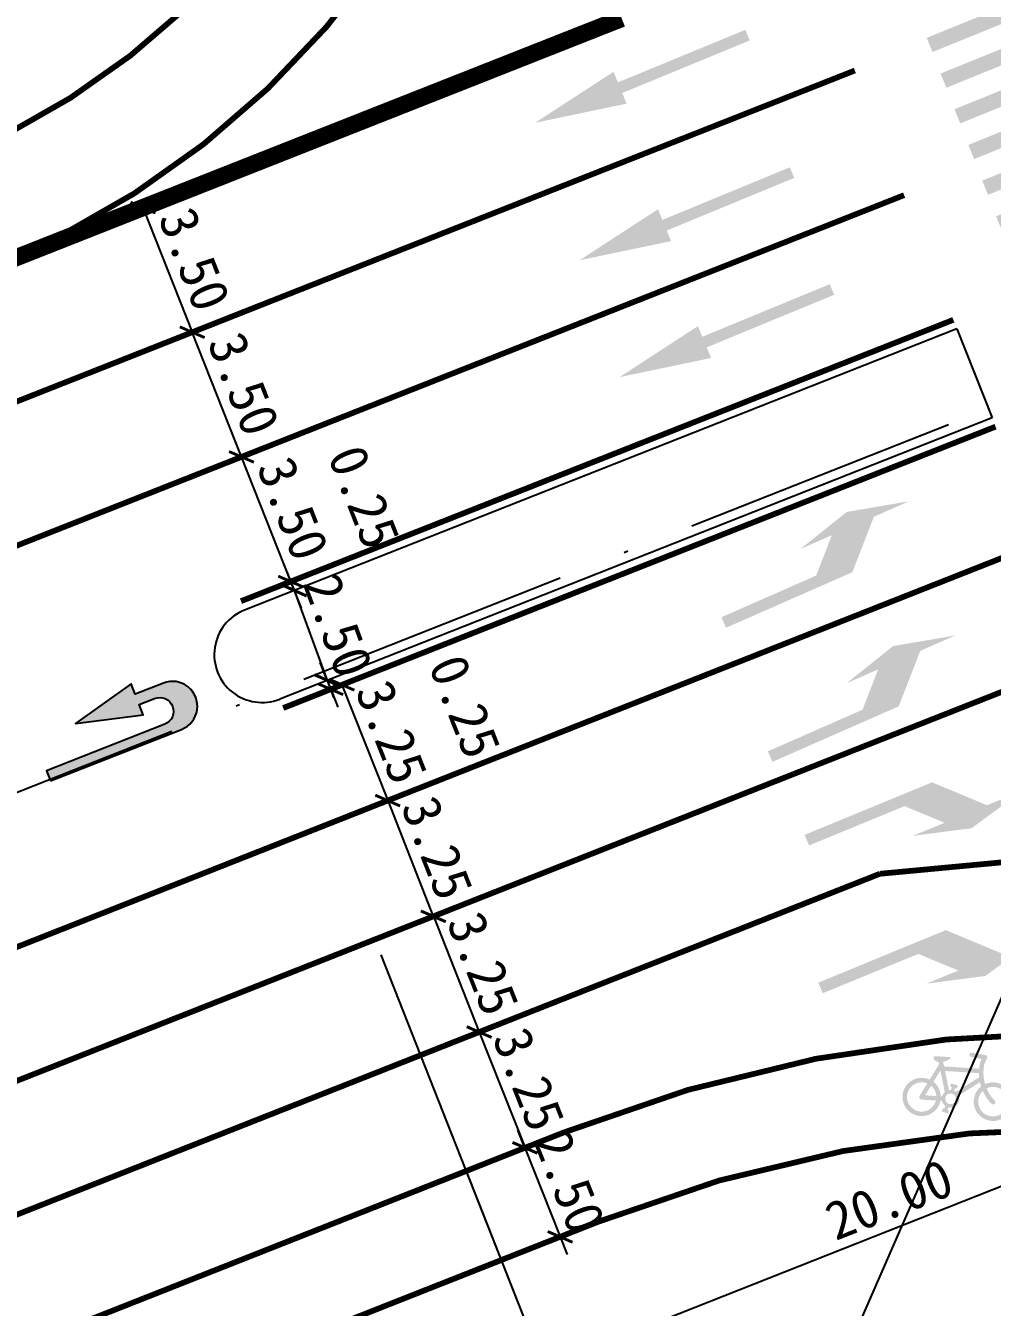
# Model space of a CAD drawing. Header units: millimetres. Extents: x 7233 to 195995, y 19522 to 226352.
# Drawn here: x 10217.65 to 10242.9, y 22383.55 to 22417.02 of the extents above; entities that cross this region are included whole.
import ezdxf

# ---------------------------------------------------------------- set-up
doc = ezdxf.new("R2010")
doc.units = ezdxf.units.MM
for name, pattern in [('ACAD_ISO10W100', [18, 12, -3, 0, -3]), ('DASHDOT', [25.399999999999995, 12.7, -6.349999999999998, 0, -6.349999999999998]), ('JTSS01', [6, 2, -4]), ('JTSS02', [2, 1, -1])]:
    doc.linetypes.add(name, pattern=pattern)
for name, color, linetype in [('@-交通信号', 7, 'Continuous'), ('@-地面图案', 7, 'Continuous'), ('@-设计标注', 7, 'Continuous'), ('@-道路边线', 7, 'Continuous'), ('@-隔离岛', 3, 'Continuous'), ('AXIS', 2, 'Continuous'), ('RD-中线', 1, 'DASHDOT')]:
    doc.layers.add(name, color=color, linetype=linetype)
doc.layers.add('@-道路标线', color=255, linetype='Continuous', lineweight=0)
doc.layers.get('0').off()
doc.styles.add('--黑体', font='simhei.ttf')
doc.dimstyles.new('标志标注', dxfattribs={"dimtxt": 1, "dimasz": 0.5, "dimexe": 0, "dimexo": 0, "dimgap": 0.25, "dimtad": 1, "dimzin": 0, "dimdsep": 46, "dimtxsty": '--黑体', "dimblk": 'ARCHTICK', "dimcen": 0.09, "dimadec": 0, "dimazin": 0, "dimtfac": 1, "dimtix": 1, "dimtmove": 2, "dimatfit": 0, "dimfxl": 1, "dimtolj": 1, "dimtzin": 0, "dimarcsym": 0})

# ---------------------------------------------------------------- blocks, each defined once
blk = doc.blocks.new('*U1')
at = {"layer": '@-道路边线'}
h = blk.add_hatch(color=256, dxfattribs=at)
h.dxf.hatch_style = 1
h.paths.add_polyline_path([(0.2568675211793481, 4.02241179425151), (0.3165121215944333, 0.02285650377536733), (0.7164676506428495, 0.02882096381890603), (0.6568230502277643, 4.028376254295049)])
blk = doc.blocks.new('*U2')
at = {"layer": '@-道路标线', "color": 0, "linetype": 'ByBlock', "lineweight": -2, "transparency": 16777216, "rotation": 291.2473317371071}
for p in [(10239.96143875124, 22419.78153441119, 3.54891667e-08), (10240.32383338555, 22418.84950966419, 3.54891667e-08), (10240.68622801986, 22417.91748491719, 3.54891667e-08), (10241.04862265417, 22416.98546017018, 3.54891667e-08), (10241.41101728848, 22416.05343542319, 3.54891667e-08), (10241.77341192279, 22415.12141067618, 3.54891667e-08), (10242.1358065571, 22414.18938592918, 3.54891667e-08), (10242.49820119141, 22413.25736118218, 3.54891667e-08), (10242.86059582572, 22412.32533643518, 3.54891667e-08), (10243.22299046003, 22411.39331168817, 3.54891667e-08)]:
    blk.add_blockref('*U1', p, dxfattribs=at)
blk = doc.blocks.new('_ArchTick')
at = {"color": 0, "linetype": 'ByBlock', "const_width": 0.15}
blk.add_lwpolyline([(-0.5, -0.5), (0.5, 0.5)], dxfattribs=at)
blk = doc.blocks.new('*D87')
at = {"layer": '@-设计标注', "color": 0, "lineweight": -2, "ltscale": 1.5, "transparency": 16777216}
for p, q in [((10227.10853599051, 22396.78107658057), (10227.10853602354, 22396.78107659356)), ((10227.10853602354, 22396.78107659356), (10228.29837074876, 22393.75670679656)), ((10228.29837071574, 22393.75670678356), (10228.29837074876, 22393.75670679656))]:
    blk.add_line(p, q, dxfattribs=at)
at = {"layer": 'Defpoints', "color": 0, "ltscale": 1.5, "transparency": 16777216}
for p in [(10227.10853599051, 22396.78107658057, 3.54891667e-08), (10228.29837071574, 22393.75670678356, 3.54891667e-08), (10228.29837074876, 22393.75670679656)]:
    blk.add_point(p, dxfattribs=at)
at = {"layer": '@-设计标注', "color": 0, "lineweight": -2, "ltscale": 1.5, "transparency": 16777216, "xscale": 0.5, "yscale": 0.5, "zscale": 0.5}
for p, rotation in [((10227.10853602354, 22396.78107659356), 111.4754578712092), ((10228.29837074876, 22393.75670679656), 291.4754578712092)]:
    blk.add_blockref('_ArchTick', p, dxfattribs=dict(at, rotation=rotation))
at = {"layer": '@-设计标注', "color": 0, "ltscale": 1.5, "transparency": 16777216, "insert": (10228.40138423873, 22395.54346868793), "char_height": 1, "attachment_point": 5, "rotation": 291.47545787120924, "style": '--黑体'}
blk.add_mtext('\\A1;3.25', dxfattribs=at)
blk = doc.blocks.new('*D88')
at = {"layer": '@-设计标注', "color": 0, "lineweight": -2, "ltscale": 1.5, "transparency": 16777216}
for p, q in [((10228.30246119632, 22393.75832243858), (10228.30246122932, 22393.75832245164)), ((10228.30246122932, 22393.75832245164), (10229.49889284524, 22390.73655828966)), ((10229.49889281224, 22390.7365582766), (10229.49889284524, 22390.73655828966))]:
    blk.add_line(p, q, dxfattribs=at)
at = {"layer": 'Defpoints', "color": 0, "ltscale": 1.5, "transparency": 16777216}
for p in [(10228.30246119632, 22393.75832243858, 3.54891667e-08), (10229.49889281224, 22390.7365582766, 3.54891667e-08), (10229.49889284524, 22390.73655828966)]:
    blk.add_point(p, dxfattribs=at)
at = {"layer": '@-设计标注', "color": 0, "lineweight": -2, "ltscale": 1.5, "transparency": 16777216, "xscale": 0.5, "yscale": 0.5, "zscale": 0.5}
for p, rotation in [((10228.30246122932, 22393.75832245164), 111.600500729878), ((10229.49889284524, 22390.73655828966), 291.600500729878)]:
    blk.add_blockref('_ArchTick', p, dxfattribs=dict(at, rotation=rotation))
at = {"layer": '@-设计标注', "color": 0, "ltscale": 1.5, "transparency": 16777216, "insert": (10229.59800698878, 22392.52353987941), "char_height": 1, "attachment_point": 5, "rotation": 291.600500729878, "style": '--黑体'}
blk.add_mtext('\\A1;3.25', dxfattribs=at)
blk = doc.blocks.new('*D89')
at = {"layer": '@-设计标注', "color": 0, "lineweight": -2, "ltscale": 1.5, "transparency": 16777216}
for p, q in [((10229.49638640213, 22390.73556829659), (10229.49638643512, 22390.73556830967)), ((10229.49638643512, 22390.73556830967), (10230.69433663, 22387.7144039549)), ((10230.69433659701, 22387.71440394182), (10230.69433663, 22387.7144039549))]:
    blk.add_line(p, q, dxfattribs=at)
at = {"layer": 'Defpoints', "color": 0, "ltscale": 1.5, "transparency": 16777216}
for p in [(10229.49638640213, 22390.73556829659, 3.54891667e-08), (10230.69433663, 22387.7144039549), (10230.69433659701, 22387.71440394182, 3.54891667e-08)]:
    blk.add_point(p, dxfattribs=at)
at = {"layer": '@-设计标注', "color": 0, "lineweight": -2, "ltscale": 1.5, "transparency": 16777216, "xscale": 0.5, "yscale": 0.5, "zscale": 0.5}
for p, rotation in [((10229.49638643512, 22390.73556830967), 111.6292850960454), ((10230.69433663, 22387.7144039549), 291.6292850960454)]:
    blk.add_blockref('_ArchTick', p, dxfattribs=dict(at, rotation=rotation))
at = {"layer": '@-设计标注', "color": 0, "ltscale": 1.5, "transparency": 16777216, "insert": (10230.79255268865, 22389.50143593217), "char_height": 1, "attachment_point": 5, "rotation": 291.62928509604546, "style": '--黑体'}
blk.add_mtext('\\A1;3.25', dxfattribs=at)
blk = doc.blocks.new('*D100')
at = {"layer": '@-设计标注', "color": 0, "lineweight": -2, "ltscale": 1.5, "transparency": 16777216}
for p, q in [((10221.40989737345, 22408.7763464613), (10222.00456512909, 22409.01122789366)), ((10223.29033073534, 22405.75595420228), (10222.00456512909, 22409.01122789366)), ((10222.6956629797, 22405.52107276992), (10223.29033073534, 22405.75595420228))]:
    blk.add_line(p, q, dxfattribs=at)
at = {"layer": 'Defpoints', "color": 0, "ltscale": 1.5, "transparency": 16777216}
for p in [(10221.40989737345, 22408.7763464613, 3.54891667e-08), (10222.00456512909, 22409.01122789366), (10222.6956629797, 22405.52107276992, 3.54891667e-08)]:
    blk.add_point(p, dxfattribs=at)
at = {"layer": '@-设计标注', "color": 0, "lineweight": -2, "ltscale": 1.5, "transparency": 16777216, "xscale": 0.5, "yscale": 0.5, "zscale": 0.5}
for p, rotation in [((10222.00456512909, 22409.01122789366), 111.5529921726166), ((10223.29033073534, 22405.75595420228), 291.5529921726165)]:
    blk.add_blockref('_ArchTick', p, dxfattribs=dict(at, rotation=rotation))
at = {"layer": '@-设计标注', "color": 0, "ltscale": 1.5, "transparency": 16777216, "insert": (10223.35023173878, 22407.66117607853), "char_height": 1, "attachment_point": 5, "rotation": 291.55299217261654, "style": '--黑体'}
blk.add_mtext('\\A1;3.50', dxfattribs=at)
blk = doc.blocks.new('*D105')
at = {"layer": '@-设计标注', "color": 0, "lineweight": -2, "ltscale": 1.5, "transparency": 16777216}
for p, q in [((10230.69031164095, 22387.71281416764), (10230.50647969335, 22388.1777935382)), ((10230.69031160794, 22387.7128141546), (10230.69031164095, 22387.71281416764)), ((10230.69031164095, 22387.71281416764), (10231.60947142748, 22385.38791719205)), ((10231.60947139448, 22385.387917179), (10231.60947142748, 22385.38791719205)), ((10231.60947142748, 22385.38791719205), (10231.79330337507, 22384.92293782149))]:
    blk.add_line(p, q, dxfattribs=at)
at = {"layer": 'Defpoints', "color": 0, "ltscale": 1.5, "transparency": 16777216}
for p in [(10230.69031160794, 22387.7128141546), (10231.60947139448, 22385.387917179, 3.54891667e-08), (10231.60947142748, 22385.38791719205)]:
    blk.add_point(p, dxfattribs=at)
at = {"layer": '@-设计标注', "color": 0, "lineweight": -2, "ltscale": 1.5, "transparency": 16777216, "xscale": 0.5, "yscale": 0.5, "zscale": 0.5}
for p, rotation in [((10230.69031164095, 22387.71281416764), 291.5716156048932), ((10231.60947142748, 22385.38791719205), 111.5716156048932)]:
    blk.add_blockref('_ArchTick', p, dxfattribs=dict(at, rotation=rotation))
at = {"layer": '@-设计标注', "color": 0, "ltscale": 1.5, "transparency": 16777216, "insert": (10231.85258507736, 22386.82817912874), "char_height": 1, "attachment_point": 5, "rotation": 291.57161560489317, "style": '--黑体'}
blk.add_mtext('\\A1;2.50', dxfattribs=at)
blk = doc.blocks.new('*D107')
at = {"layer": '@-设计标注', "color": 0, "lineweight": -2, "ltscale": 1.5, "transparency": 16777216}
for p, q in [((10245.52834452214, 22400.09839190261), (10249.78149682787, 22389.33035242567)), ((10226.92678057141, 22392.75115986688), (10231.17993287714, 22381.98312038993)), ((10249.78149682787, 22389.33035242567), (10231.17993287714, 22381.98312038993))]:
    blk.add_line(p, q, dxfattribs=at)
at = {"layer": 'Defpoints', "color": 0, "ltscale": 1.5, "transparency": 16777216}
for p in [(10245.52834452214, 22400.09839190261, 3.54891667e-08), (10226.92678057141, 22392.75115986688, 3.54891667e-08), (10231.17993287714, 22381.98312038993)]:
    blk.add_point(p, dxfattribs=at)
at = {"layer": '@-设计标注', "color": 0, "lineweight": -2, "ltscale": 1.5, "transparency": 16777216, "xscale": 0.5, "yscale": 0.5, "zscale": 0.5}
for p, rotation in [((10249.78149682787, 22389.33035242567), 21.55299217261249), ((10231.17993287714, 22381.98312038993), 201.5529921726125)]:
    blk.add_blockref('_ArchTick', p, dxfattribs=dict(at, rotation=rotation))
at = {"layer": '@-设计标注', "color": 0, "ltscale": 1.5, "transparency": 16777216, "insert": (10240.20312982194, 22386.35952021436), "char_height": 1, "attachment_point": 5, "rotation": 21.552992172612523, "style": '--黑体'}
blk.add_mtext('\\A1;20.00', dxfattribs=at)
blk = doc.blocks.new('*D108')
at = {"layer": '@-设计标注', "color": 0, "lineweight": -2, "ltscale": 1.5, "transparency": 16777216}
for p, q in [((10229.15616304961, 22387.10685728639), (10231.19045179044, 22381.95669944587)), ((10231.19045179044, 22381.95669944587), (10212.58899049985, 22374.60920749741)), ((10210.55470175901, 22379.75936533794), (10212.58899049985, 22374.60920749741))]:
    blk.add_line(p, q, dxfattribs=at)
at = {"layer": 'Defpoints', "color": 0, "ltscale": 1.5, "transparency": 16777216}
for p in [(10229.15616304961, 22387.10685728639), (10210.55470175901, 22379.75936533794, 3.54891667e-08), (10212.58899049985, 22374.60920749741)]:
    blk.add_point(p, dxfattribs=at)
at = {"layer": '@-设计标注', "color": 0, "lineweight": -2, "ltscale": 1.5, "transparency": 16777216, "xscale": 0.5, "yscale": 0.5, "zscale": 0.5}
for p, rotation in [((10231.19045179044, 22381.95669944587), 21.55379274517058), ((10212.58899049985, 22374.60920749741), 201.5537927451705)]:
    blk.add_blockref('_ArchTick', p, dxfattribs=dict(at, rotation=rotation))
at = {"layer": '@-设计标注', "color": 0, "ltscale": 1.5, "transparency": 16777216, "insert": (10221.61212629487, 22378.98573339954), "char_height": 1, "attachment_point": 5, "rotation": 21.553792745170544, "style": '--黑体'}
blk.add_mtext('\\A1;20.00', dxfattribs=at)
blk = doc.blocks.new('*D111')
at = {"layer": '@-设计标注', "color": 0, "lineweight": -2, "ltscale": 1.5, "transparency": 16777216}
for p, q in [((10219.42108060224, 22411.75392952111), (10220.71879952282, 22412.26650158504)), ((10220.71879952282, 22412.26650158504), (10222.00456512908, 22409.01122789365)), ((10220.7068462085, 22408.49865582972), (10222.00456512908, 22409.01122789365))]:
    blk.add_line(p, q, dxfattribs=at)
at = {"layer": 'Defpoints', "color": 0, "ltscale": 1.5, "transparency": 16777216}
for p in [(10219.42108060224, 22411.75392952111, 3.54891667e-08), (10222.00456512908, 22409.01122789365), (10220.7068462085, 22408.49865582972, 3.54891667e-08)]:
    blk.add_point(p, dxfattribs=at)
at = {"layer": '@-设计标注', "color": 0, "lineweight": -2, "ltscale": 1.5, "transparency": 16777216, "xscale": 0.5, "yscale": 0.5, "zscale": 0.5}
for p, rotation in [((10220.71879952282, 22412.26650158504), 111.5529921726063), ((10222.00456512908, 22409.01122789365), 291.5529921726063)]:
    blk.add_blockref('_ArchTick', p, dxfattribs=dict(at, rotation=rotation))
at = {"layer": '@-设计标注', "color": 0, "ltscale": 1.5, "transparency": 16777216, "insert": (10222.06446613252, 22410.91644976991), "char_height": 1, "attachment_point": 5, "rotation": 291.55299217260625, "style": '--黑体'}
blk.add_mtext('\\A1;3.50', dxfattribs=at)
blk = doc.blocks.new('*D114')
at = {"layer": '@-设计标注', "color": 0, "lineweight": -2, "ltscale": 1.5, "transparency": 16777216}
for p, q in [((10225.52957850416, 22399.920140257), (10225.34589059622, 22400.38517654857)), ((10225.52957850416, 22399.920140257), (10225.62142245813, 22399.68762211121)), ((10225.62142245813, 22399.68762211121), (10225.80511036607, 22399.22258581965))]:
    blk.add_line(p, q, dxfattribs=at)
at = {"layer": 'Defpoints', "color": 0, "ltscale": 1.5, "transparency": 16777216}
for p in [(10225.52957850414, 22399.920140257), (10225.62142245812, 22399.68762211121), (10225.62142245813, 22399.68762211121)]:
    blk.add_point(p, dxfattribs=at)
at = {"layer": '@-设计标注', "color": 0, "lineweight": -2, "ltscale": 1.5, "transparency": 16777216, "xscale": 0.5, "yscale": 0.5, "zscale": 0.5}
for p, rotation in [((10225.52957850416, 22399.920140257), 291.5538678088057), ((10225.62142245813, 22399.68762211121), 111.5538678088057)]:
    blk.add_blockref('_ArchTick', p, dxfattribs=dict(at, rotation=rotation))
at = {"layer": '@-设计标注', "color": 0, "ltscale": 1.5, "transparency": 16777216, "insert": (10229.12177190797, 22399.23581935665), "char_height": 1, "attachment_point": 5, "rotation": 291.5538678088057, "style": '--黑体'}
blk.add_mtext('\\A1;0.25', dxfattribs=at)
blk = doc.blocks.new('*D137')
at = {"layer": '@-设计标注', "color": 0, "lineweight": -2, "ltscale": 1.5, "transparency": 16777216}
for p, q in [((10222.574902182, 22405.47337475894), (10223.29033073534, 22405.75595420228)), ((10224.5760963416, 22402.5006805109), (10223.29033073534, 22405.75595420228)), ((10223.86066778826, 22402.21810106756), (10224.5760963416, 22402.5006805109))]:
    blk.add_line(p, q, dxfattribs=at)
at = {"layer": 'Defpoints', "color": 0, "ltscale": 1.5, "transparency": 16777216}
for p in [(10223.29033073534, 22405.75595420228), (10222.574902182, 22405.47337475894, 3.54891667e-08), (10223.86066778826, 22402.21810106756, 3.54891667e-08)]:
    blk.add_point(p, dxfattribs=at)
at = {"layer": '@-设计标注', "color": 0, "lineweight": -2, "ltscale": 1.5, "transparency": 16777216, "xscale": 0.5, "yscale": 0.5, "zscale": 0.5}
for p, rotation in [((10223.29033073534, 22405.75595420228), 111.5529921726166), ((10224.5760963416, 22402.5006805109), 291.5529921726165)]:
    blk.add_blockref('_ArchTick', p, dxfattribs=dict(at, rotation=rotation))
at = {"layer": '@-设计标注', "color": 0, "ltscale": 1.5, "transparency": 16777216, "insert": (10224.63599734504, 22404.40590238715), "char_height": 1, "attachment_point": 5, "rotation": 291.55299217261654, "style": '--黑体'}
blk.add_mtext('\\A1;3.50', dxfattribs=at)
blk = doc.blocks.new('*D138')
at = {"layer": '@-设计标注', "color": 0, "lineweight": -2, "ltscale": 1.5, "transparency": 16777216}
for p, q in [((10224.57609634161, 22402.50068051091), (10224.39241554071, 22402.96571960967)), ((10224.57609634161, 22402.50068051091), (10224.66793674205, 22402.26816096152)), ((10224.66793674205, 22402.26816096152), (10224.85161754295, 22401.80312186275))]:
    blk.add_line(p, q, dxfattribs=at)
at = {"layer": 'Defpoints', "color": 0, "ltscale": 1.5, "transparency": 16777216}
for p in [(10224.57609634161, 22402.50068051091), (10224.66793674205, 22402.26816096152, 3.54891667e-08), (10224.66793674205, 22402.26816096152)]:
    blk.add_point(p, dxfattribs=at)
at = {"layer": '@-设计标注', "color": 0, "lineweight": -2, "ltscale": 1.5, "transparency": 16777216, "xscale": 0.5, "yscale": 0.5, "zscale": 0.5}
for p, rotation in [((10224.57609634161, 22402.50068051091), 291.5529921726193), ((10224.66793674205, 22402.26816096152), 111.5529921726193)]:
    blk.add_blockref('_ArchTick', p, dxfattribs=dict(at, rotation=rotation))
at = {"layer": '@-设计标注', "color": 0, "ltscale": 1.5, "transparency": 16777216, "insert": (10226.48854384001, 22404.70665341505), "char_height": 1, "attachment_point": 5, "rotation": 291.55299217261927, "style": '--黑体'}
blk.add_mtext('\\A1;0.25', dxfattribs=at)
blk = doc.blocks.new('*D139')
at = {"layer": '@-设计标注', "color": 0, "lineweight": -2, "ltscale": 1.5, "transparency": 16777216}
for p, q in [((10224.66793674205, 22402.26816096152), (10224.49568765482, 22402.73755445524)), ((10224.66793674205, 22402.26816096152), (10225.52944001724, 22399.92049085952)), ((10225.52944001724, 22399.92049085952), (10225.70168910447, 22399.4510973658))]:
    blk.add_line(p, q, dxfattribs=at)
at = {"layer": 'Defpoints', "color": 0, "ltscale": 1.5, "transparency": 16777216}
for p in [(10224.66793674205, 22402.26816096152), (10225.52944001724, 22399.92049085952), (10225.52944001724, 22399.92049085952)]:
    blk.add_point(p, dxfattribs=at)
at = {"layer": '@-设计标注', "color": 0, "lineweight": -2, "ltscale": 1.5, "transparency": 16777216, "xscale": 0.5, "yscale": 0.5, "zscale": 0.5}
for p, rotation in [((10224.66793674205, 22402.26816096152), 290.1511654880438), ((10225.52944001724, 22399.92049085952), 110.1511654880439)]:
    blk.add_blockref('_ArchTick', p, dxfattribs=dict(at, rotation=rotation))
at = {"layer": '@-设计标注', "color": 0, "ltscale": 1.5, "transparency": 16777216, "insert": (10225.80805270443, 22401.35463492437), "char_height": 1, "attachment_point": 5, "rotation": 290.1511654880439, "style": '--黑体'}
blk.add_mtext('\\A1;2.50', dxfattribs=at)
blk = doc.blocks.new('*D140')
at = {"layer": '@-设计标注', "color": 0, "lineweight": -2, "ltscale": 1.5, "transparency": 16777216}
for p, q in [((10225.61559034476, 22399.68572384932), (10225.91461078471, 22399.80383072257)), ((10225.91461078471, 22399.80383072257), (10227.10853599052, 22396.78107658058)), ((10226.80951555057, 22396.66296970733), (10227.10853599052, 22396.78107658058))]:
    blk.add_line(p, q, dxfattribs=at)
at = {"layer": 'Defpoints', "color": 0, "ltscale": 1.5, "transparency": 16777216}
for p in [(10225.61559034476, 22399.68572384932), (10227.10853599052, 22396.78107658058), (10226.80951555057, 22396.66296970733, 3.54891667e-08)]:
    blk.add_point(p, dxfattribs=at)
at = {"layer": '@-设计标注', "color": 0, "lineweight": -2, "ltscale": 1.5, "transparency": 16777216, "xscale": 0.5, "yscale": 0.5, "zscale": 0.5}
for p, rotation in [((10225.91461078471, 22399.80383072257), 111.5529921726163), ((10227.10853599052, 22396.78107658058), 291.5529921726163)]:
    blk.add_blockref('_ArchTick', p, dxfattribs=dict(at, rotation=rotation))
at = {"layer": '@-设计标注', "color": 0, "ltscale": 1.5, "transparency": 16777216, "insert": (10227.20913203577, 22398.56797485291), "char_height": 1, "attachment_point": 5, "rotation": 291.5529921726163, "style": '--黑体'}
blk.add_mtext('\\A1;3.25', dxfattribs=at)
blk = doc.blocks.new('6米调头箭头')
at = {"layer": '@-地面图案'}
blk.add_hatch(color=256, dxfattribs=at).paths.add_polyline_path([(5.100000000000023, -0.1873308352377876, 1), (5.100000000000023, 1.612669164762224), (4, 1.612669164762224), (4, 2.012669164762201), (1.600000000000023, 1.412669164762178), (4, 0.8126691647622124), (4, 1.21266916476219), (4.600000000000023, 1.21266916476219, -1), (4.600000000000023, 0.2126691647621897), (0, 0.2126691647621896), (-1.110223024625157e-16, -0.1873308352377876)])
at = {"layer": '@-地面图案', "flags": 128}
blk.add_lwpolyline([(0, -0.1873308352377876), (5.100000000000023, -0.1873308352377876, 0.9999999999999999), (5.100000000000023, 1.612669164762224), (4, 1.612669164762224), (4, 2.012669164762201), (1.600000000000023, 1.412669164762178), (4, 0.8126691647622124), (4, 1.21266916476219), (4.600000000000023, 1.21266916476219, -0.9999999999999999), (4.600000000000023, 0.2126691647621897), (0, 0.2126691647621897)], format="xyb", close=True, dxfattribs=at)

msp = doc.modelspace()

# ---------------------------------------------------------------- hatches: boundary and pattern name
at = {"layer": '@-道路标线', "linetype": 'Continuous'}
for points in [[(10236.50474192181, 22416.7691845523), (10236.44753903507, 22416.90784900027), (10233.11959233312, 22415.53497951274), (10233.00518653129, 22415.81230840417), (10230.95816406949, 22414.48106873092), (10233.34840390972, 22414.9803217232), (10233.23399811389, 22415.25765061692), (10236.56194481599, 22416.63052010748)], [(10237.66701788967, 22413.17917016644), (10237.60981500293, 22413.31783461442), (10234.28186830098, 22411.94496512688), (10234.16746249915, 22412.22229401831), (10232.12044003735, 22410.89105434507), (10234.51067987757, 22411.39030733735), (10234.39627408175, 22411.66763623107), (10237.72422078385, 22413.04050572162)], [(10238.70951053245, 22410.12714379536), (10238.65230764571, 22410.26580824333), (10235.32436094376, 22408.8929387558), (10235.20995514193, 22409.17026764723), (10233.16293268013, 22407.83902797398), (10235.55317252035, 22408.33828096626), (10235.43876672453, 22408.61560985998), (10238.76671342663, 22409.98847935054)], [(10238.05323243872, 22395.74673897813), (10238.11036506673, 22395.60804553222), (10240.60684657532, 22396.63643265932), (10241.65125208134, 22396.20144171392), (10240.81909159219, 22395.85864601719), (10242.35837940518, 22396.06012307472), (10243.6854222091, 22397.03938678663), (10242.76079942979, 22396.65850267145), (10241.32474184143, 22397.25661521358), (10237.99609982031, 22395.88543237112)], [(10238.41134377479, 22391.88729852693), (10238.4684764028, 22391.74860508102), (10240.96495791139, 22392.77699220812), (10242.00936341741, 22392.34200126272), (10241.17720292826, 22391.99920556599), (10242.71649074125, 22392.20068262352), (10244.04353354517, 22393.17994633543), (10243.11891076586, 22392.79906222026), (10241.6828531775, 22393.39717476238), (10238.35421115638, 22392.02599191992)]]:
    msp.add_hatch(color=7, dxfattribs=at).paths.add_polyline_path(points)
at = {"layer": '@-道路标线', "linetype": 'Continuous', "extrusion": (4.624680659607263e-17, -1.336459235430152e-16, -1)}
for points in [[(-10235.88541995377, 22401.43212995127), (-10235.82504852904, 22401.56944452296), (-10238.29671093404, 22402.65612985909), (-10238.70707450395, 22403.7104551117), (-10237.88318703539, 22403.34822666194), (-10239.09534239879, 22404.31811294789), (-10240.72102164576, 22404.59590242175), (-10239.80559113027, 22404.19342637364), (-10239.24134121105, 22402.74372914655), (-10235.94579135122, 22401.29481537057)], [(-10237.09627659478, 22397.92928070281), (-10237.03590517004, 22398.0665952745), (-10239.50756757504, 22399.15328061062), (-10239.91793114495, 22400.20760586323), (-10239.09404367639, 22399.84537741348), (-10240.30619903979, 22400.81526369943), (-10241.93187828676, 22401.09305317328), (-10241.01644777128, 22400.69057712517), (-10240.45219785205, 22399.24087989809), (-10237.15664799223, 22397.79196612211)]]:
    msp.add_hatch(color=7, dxfattribs=at).paths.add_polyline_path(points)
at = {"layer": '@-道路标线'}
h = msp.add_hatch(color=7, dxfattribs=at)
edge = h.paths.add_edge_path()
edge.add_line((10241.50690001298, 22389.89359117433), (10241.4950851985, 22389.95075688156))
edge.add_ellipse((10241.52147236215, 22390.40659115656), major_axis=(0.1966603750814321, 0.4120733513268812), ratio=0.9999805706952836, start_angle=200.1195756284293, end_angle=202.1999952957983, ccw=False)
edge.add_ellipse((10241.50784187893, 22390.09946484217), major_axis=(0.1356713799839917, -0.06474862882919658), ratio=0.9999999506772708, start_angle=219.8589830386828, end_angle=284.2785924977287, ccw=False)
edge.add_ellipse((10241.40502490325, 22390.06295471172), major_axis=(0.03865497227011146, -0.01844793243951422), ratio=0.9999998303205472, start_angle=113.18325781182659, end_angle=206.501347011118, ccw=False)
edge.add_line((10241.40676574095, 22390.1057507661), (10241.80240669586, 22390.08114586306))
edge.add_ellipse((10241.76336834691, 22390.06660443841), major_axis=(0.03759655993261245, -0.01794280934282975), ratio=0.9999998508462595, start_angle=310.81329457208363, end_angle=405.9425271505703, ccw=False)
edge.add_ellipse((10241.52147236215, 22390.40659115656), major_axis=(0.4120747343288403, -0.1966610351136404), ratio=0.999999995276094, start_angle=307.0992444217952, end_angle=329.14455822133897, ccw=False)
edge.add_line((10241.61317956036, 22389.95929822873), (10241.63832448544, 22389.83763506965))
edge.add_line((10241.63832448638, 22389.83763506951), (10242.55279726382, 22389.78076403133))
edge.add_ellipse((10243.72699370178, 22389.67726044319), major_axis=(0.5076992628124429, 1.063810320745508), ratio=0.9999997747193812, start_angle=102.93400800517048, end_angle=110.4751074252666, ccw=False)
edge.add_line((10242.57653645881, 22389.93396727639), (10242.62100688589, 22390.03374939583))
edge.add_line((10242.62100688679, 22390.03374939573), (10242.34499535401, 22390.08456956713))
edge.add_ellipse((10242.35562281273, 22390.14228880596), major_axis=(0.02527813900986922, 0.05296668153302551), ratio=0.9999999969862579, start_angle=15.0799806736444, end_angle=195.0799806736443, ccw=False)
edge.add_line((10242.36625027249, 22390.20000804563), (10242.70963816918, 22390.13678231442))
edge.add_ellipse((10242.70496754496, 22390.07796628415), major_axis=(0.02541240133366843, 0.05324800879939517), ratio=0.9999999565071804, start_angle=-94.40099306387123, end_angle=20.972252427922285, ccw=False)
edge.add_line((10242.75610849048, 22390.04854275723), (10242.68866379704, 22389.8972112874))
edge.add_ellipse((10243.72699370178, 22389.67726044319), major_axis=(0.9578766971186781, -0.4571428604411053), ratio=0.9999999809832021, start_angle=193.5523853715453, end_angle=221.8935450160579)
edge.add_ellipse((10242.91536316689, 22388.91805226476), major_axis=(0.4550155294922446, -0.2171543595568198), ratio=0.9999999808311439, start_angle=-98.18991527179861, end_angle=139.7104712913849, ccw=False)
edge.add_ellipse((10242.91536316689, 22388.91805226476), major_axis=(0.4550155281616146, -0.2171543589217816), ratio=0.9999999833191034, start_angle=153.487581228541, end_angle=261.8100847081013, ccw=False)
edge.add_ellipse((10243.72699370178, 22389.67726044319), major_axis=(1.063810129358119, -0.5076991714735695), ratio=0.9999999987140331, start_angle=217.7231741279261, end_angle=223.3859971820988, ccw=False)
edge.add_line((10242.57491114008, 22389.42794933346), (10242.02126015323, 22389.08068944604))
edge.add_ellipse((10241.80714873224, 22388.99344951411), major_axis=(0.2086578651672507, -0.09958113985131553), ratio=0.9999999485642296, start_angle=280.9424230675123, end_angle=407.6811191826454, ccw=False)
edge.add_line((10241.7489860872, 22388.76968265086), (10241.72515089446, 22388.70091922914))
edge.add_line((10241.72515089633, 22388.70091922888), (10241.76638151037, 22388.68500038402))
edge.add_line((10241.76638150955, 22388.68500038505), (10241.73551803573, 22388.60506242545))
edge.add_line((10241.7355180348, 22388.60506242558), (10241.57585294055, 22388.66670796951))
edge.add_line((10241.57585294054, 22388.66670796951), (10241.60671641425, 22388.74664592817))
edge.add_line((10241.60671641425, 22388.74664592817), (10241.64516451884, 22388.73180139414))
edge.add_line((10241.64516451858, 22388.73180139231), (10241.67106927433, 22388.80653539994))
edge.add_ellipse((10241.80714873224, 22388.99344951411), major_axis=(0.0995811358852936, 0.2086578568570256), ratio=0.9999998710940378, start_angle=156.077858777343, end_angle=169.4568067655877, ccw=False)
edge.add_line((10241.63151219979, 22388.84309555554), (10241.61301121038, 22388.86789025033))
edge.add_ellipse((10241.80714873224, 22388.99344951411), major_axis=(0.2086578630299064, -0.09958113883127645), ratio=0.99999997824153, start_angle=219.2364363992578, end_angle=238.4055656186149, ccw=False)
edge.add_line((10241.58254711066, 22388.93859864481), (10241.54288989474, 22388.94106492677))
edge.add_ellipse((10241.05229185921, 22389.04119349083), major_axis=(0.2156615097074094, 0.4518874787081468), ratio=0.999999957172602, start_angle=251.5529690226818, end_angle=283.97727336007733, ccw=False)
edge.add_line((10241.41271850061, 22388.69362364692), (10241.31668997189, 22388.61598085203))
edge.add_ellipse((10241.05229185921, 22389.04119349083), major_axis=(0.4518874592492437, -0.2156615004207245), ratio=0.9999999765459381, start_angle=90.72597712170881, end_angle=327.3860601384187, ccw=False)
edge.add_line((10241.26221046988, 22389.49577717234), (10241.50690001445, 22389.8935911779))
edge = h.paths.add_edge_path(flags=16)
edge.add_line((10241.66294731552, 22389.71849807749), (10241.76578473558, 22389.22092154644))
edge.add_ellipse((10241.80714873224, 22388.99344951411), major_axis=(0.2086581558110709, -0.09958127855992777), ratio=0.9999989921065656, start_angle=113.33312174311399, end_angle=125.81877227170509, ccw=False)
edge.add_line((10241.81594134925, 22389.22448456439), (10241.84193145925, 22389.29946481308))
edge.add_line((10241.84193145951, 22389.29946481491), (10241.79605261622, 22389.31364104836))
edge.add_line((10241.79605261714, 22389.31364104825), (10241.82134983181, 22389.39551095875))
edge.add_line((10241.82134983088, 22389.39551095886), (10241.99780768119, 22389.34098675379))
edge.add_line((10241.99780768027, 22389.34098675394), (10241.97251046614, 22389.25911684055))
edge.add_line((10241.97251046693, 22389.25911683949), (10241.92384866147, 22389.27415298591))
edge.add_line((10241.92384866148, 22389.2741529859), (10241.89995101059, 22389.20520937683))
edge.add_ellipse((10241.80714873224, 22388.99344951411), major_axis=(0.09958113579056567, 0.2086578566585371), ratio=0.9999996316774112, start_angle=-12.801403836924408, end_angle=1.8475263374838278, ccw=False)
edge.add_line((10241.95048747888, 22389.17485653757), (10242.55472298521, 22389.5538439559))
edge.add_ellipse((10243.72699370178, 22389.67726044319), major_axis=(1.063810049846478, -0.5076991335269542), ratio=0.9999999651228509, start_angle=206.1845881327514, end_angle=211.5225778991242, ccw=False)
edge.add_line((10242.54832531703, 22389.66343643912), (10241.6629473137, 22389.71849807773))
edge = h.paths.add_edge_path(flags=16)
edge.add_line((10241.54036098875, 22389.73169100826), (10241.35905751512, 22389.43692948883))
edge.add_ellipse((10241.05229185921, 22389.04119349083), major_axis=(0.4518874621247084, -0.2156615017930288), ratio=0.9999999682488206, start_angle=387.44292668244736, end_angle=437.7305866839091, ccw=False)
edge.add_line((10241.55271938317, 22389.05805932762), (10241.58459026995, 22389.05607728104))
edge.add_ellipse((10241.80714873224, 22388.99344951411), major_axis=(0.09958114954698084, 0.2086578854831141), ratio=0.9999998818253548, start_angle=66.12125378608778, end_angle=99.79606636223912, ccw=False)
edge.add_line((10241.65666180518, 22389.1689721384), (10241.54036098875, 22389.73169100824))
edge = h.paths.add_edge_path(flags=16)
edge.add_line((10241.68964653715, 22388.91745446923), (10241.70084430415, 22388.90244741998))
edge.add_ellipse((10241.80714873224, 22388.99344951411), major_axis=(0.1131207596370685, 0.08237540232497814), ratio=0.9999982862807512, start_angle=184.5028513073123, end_angle=536.8305418411982)
edge = h.paths.add_edge_path(flags=16)
edge.add_ellipse((10242.91536316689, 22388.91805226476), major_axis=(0.3490821649108507, -0.1665980808138901), ratio=0.9999999827594351, start_angle=158.9141864051265, end_angle=261.729474163011)
edge.add_ellipse((10242.91536316689, 22388.91805226476), major_axis=(0.3490821688552186, -0.166598082696324), ratio=0.9999999726421697, start_angle=261.7294742455286, end_angle=501.1211886144014)
edge.add_ellipse((10243.72699370178, 22389.67726044319), major_axis=(0.9578767019098879, -0.4571428627276909), ratio=0.9999999693913519, start_angle=228.2603932092995, end_angle=249.2839976678984)
edge.add_ellipse((10242.91788864779, 22388.90273896304), major_axis=(0.05296819500277376, -0.02527886130731313), ratio=0.9999984609880854, start_angle=249.7117148502653, end_angle=428.8563375229205, ccw=False)
edge.add_ellipse((10243.72699370178, 22389.67726044319), major_axis=(1.063810069837595, -0.5076991430676355), ratio=0.9999999672635289, start_angle=229.4454243372494, end_angle=249.28399770017649, ccw=False)
edge = h.paths.add_edge_path(flags=16)
edge.add_line((10241.29708921664, 22389.33618199525), (10241.14174086402, 22389.08361807244))
edge.add_line((10241.14174086495, 22389.08361807232), (10241.43486022, 22389.065388991))
edge.add_ellipse((10241.05229185921, 22389.04119349083), major_axis=(0.3459540942320497, -0.1651052214698112), ratio=0.9999999719880538, start_angle=29.13147224983823, end_angle=75.82490958884358)
edge = h.paths.add_edge_path(flags=16)
edge.add_ellipse((10241.05229185921, 22389.04119349083), major_axis=(0.3459540997336802, -0.1651052240954427), ratio=0.9999999542659418, start_angle=92.82568757028405, end_angle=327.3860593604895)
edge.add_line((10241.25470865232, 22388.71566098643), (10241.32822576558, 22388.77510244048))
edge.add_ellipse((10241.05229185921, 22389.04119349083), major_axis=(0.345954098236539, -0.1651052233809379), ratio=0.9999999059556514, start_angle=341.5529669549778, end_angle=371.5106501264239)
edge.add_line((10241.42423475972, 22388.9484440849), (10241.05827016002, 22388.9712034144))
edge.add_ellipse((10241.0567607766, 22389.03681367698), major_axis=(0.0282664720271796, 0.05922830083896841), ratio=0.9999999181052606, start_angle=79.8263932664151, end_angle=206.8305000872452, ccw=False)
edge.add_line((10241.00345646777, 22389.07509728993), (10241.20014163678, 22389.39486622488))
at = {"layer": '@-隔离岛', "ltscale": 1.5}
h = msp.add_hatch(dxfattribs=at)
h.set_pattern_fill('GRASS', color=256, scale=0.01999999999999999, angle=-1.657603322228978e-09, style=0)
h.set_pattern_definition([(90, (0, 0), (-0.3592102447896076, 0.359210244810392), [0.09524999999999996, -0.6231704895999997]), (44.9999999983424, (0, 0), (-0.3592102448323737, 0.3592102448531582), [0.09524999999999996, -0.4127499999999998]), (134.9999999983424, (0, 0), (-0.3592102448531582, -0.3592102448323737), [0.09524999999999996, -0.4127499999999998])])
h.paths.add_polyline_path([(10234.714681539, 22422.55503564719, -0.04192289251898804), (10232.76469939117, 22418.24681335568, 0.6558850355441103), (10233.3213658057, 22417.51785261535), (10238.33199726447, 22419.49489566265, 0.3608078242149715)])
h.paths.add_polyline_path([(10237.22689249757, 22433.85277589173, 0.2978091076275642), (10236.73306664041, 22434.08825451691), (10236.38934248403, 22433.87820655562, 0.1672278327330882), (10236.30059500522, 22433.56518727823, -0.009110302263507251), (10236.33856901925, 22432.53650923188, 0.2561147165895647), (10237.79173444388, 22432.96744726117)])
h.paths.add_polyline_path([(10257.15224478364, 22403.88679660947, 0.3398129648793903), (10255.6879529524, 22404.30622920945), (10254.47093698525, 22403.82553313865, 0.4053436209436965), (10257.95700620645, 22402.80206067153, -0.0008054053595244198)])
h = msp.add_hatch(dxfattribs=at)
h.set_pattern_fill('AR-HBONE', color=30, scale=0.009999999999999995, angle=-1.657603322228978e-09, style=0)
h.set_pattern_definition([(44.9999999983424, (0, 0), (4.156886499111827e-11, 1.436840979371064), [3.047999999999999, -1.015999999999999]), (134.9999999983424, (0.718420000020784, 0.7184199999792152), (4.156886499111827e-11, 1.436840979371064), [3.047999999999999, -1.015999999999999])])
h.paths.add_polyline_path([(10237.79173444388, 22432.96744726117, -0.2561147165895659), (10236.33856901925, 22432.53650923188, -0.09022143927865697), (10234.714681539, 22422.55503564719, -0.3608078242149725), (10238.33199726447, 22419.49489566265), (10243.35659156637, 22421.47744802392, 0.4716588540483931), (10243.95159547675, 22423.31253163686)])
h.paths.add_polyline_path([(10257.95700620645, 22402.80206067152, -0.4053436209444555), (10254.47093698525, 22403.82553313865), (10247.09589722311, 22400.91254536253, 0.8116251741491907), (10247.26045045479, 22399.94787226162, -0.07478123949424166), (10260.92291576343, 22397.35501686021, 0.7451259366723307), (10261.48503457745, 22398.13105018413, -0.003490596468200414)])

# ---------------------------------------------------------------- linework, layer by layer
at = {"layer": '@-交通信号', "linetype": 'Continuous', "lineweight": -3}
msp.add_line((10247.07845247296, 22400.67596452895, -31.07741340419079), (10236.40745011249, 22376.24034105227), dxfattribs=at)
at = {"layer": '@-道路标线', "color": 7, "linetype": 'Continuous', "const_width": 0.15, "elevation": 3.54891667e-08, "flags": 128}
for points in [[(10215.44072893069, 22413.40730838574, 0.4570145024453364), (10225.4492666269, 22441.94754714813)], [(10216.54281373606, 22410.61707379314, 0.2207305219978722), (10229.88477606242, 22424.65087313522, 0.2207305219978722)], [(10249.54619133495, 22395.03402065094, 0.0572482350947636), (10239.96132596894, 22394.86900242293)], [(10248.56051399426, 22390.60469294056, 0.1151610377971411), (10231.69596266556, 22388.11002546903)], [(10272.01019072048, 22376.05150672272, 0.3194373454941803), (10232.61436667003, 22385.78482997519)]]:
    msp.add_lwpolyline(points, format="xyb", dxfattribs=at)
at = {"layer": '@-道路标线', "color": 7, "linetype": 'JTSS02', "ltscale": 1.5, "const_width": 0.4499999999999999, "elevation": 3.54891667e-08, "flags": 128}
msp.add_lwpolyline([(10233.22062278145, 22417.20446253253), (10216.54281373606, 22410.61707379314)], dxfattribs=at)
at = {"layer": '@-道路标线', "color": 7, "linetype": 'JTSS01', "const_width": 0.15, "elevation": 3.54891667e-08, "flags": 128}
for points in [[(10239.30841015923, 22415.84588786546), (10202.12434761092, 22401.15895421313)], [(10240.59417576549, 22412.59061417408), (10203.41011321717, 22397.90368052175)], [(10225.57438743219, 22396.17511971236), (10206.97282348146, 22388.82788767662)], [(10226.76831263799, 22393.15236557037), (10208.16674868726, 22385.80513353463)]]:
    msp.add_lwpolyline(points, dxfattribs=at)
at = {"layer": '@-道路标线', "color": 7, "linetype": 'Continuous', "const_width": 0.15, "elevation": 3.54891667e-08, "flags": 128}
for points in [[(10241.87994137174, 22409.3353404827), (10223.27837742102, 22401.98810844696)], [(10242.9820261771, 22406.54510589009), (10224.38046222638, 22399.19787385435)], [(10255.59611255196, 22404.53874875884), (10226.76831263799, 22393.15236557037)], [(10244.17595138291, 22403.5223517481), (10225.57438743219, 22396.17511971236)], [(10239.96132596893, 22394.86900242293), (10227.9622378438, 22390.12961142838)], [(10231.69596266556, 22388.11002546903), (10229.15616304961, 22387.10685728639)], [(10229.15616304961, 22387.10685728639), (10210.55459909888, 22379.75962525065)], [(10232.61436667003, 22385.78482997519), (10211.47300310335, 22377.43442975681)]]:
    msp.add_lwpolyline(points, dxfattribs=at)
at = {"layer": '@-道路标线', "color": 7, "linetype": 'JTSS01', "elevation": 3.54891667e-08, "flags": 128}
msp.add_lwpolyline([(10227.9622378438, 22390.12961142838, 0.15, 0.15, 0), (10209.36067389307, 22382.78237939264, 0.15, 0.15, 0)], format="xyseb", dxfattribs=at)
at = {"layer": 'AXIS', "color": 5, "linetype": 'ACAD_ISO10W100', "ltscale": 0.6, "elevation": 3.54891667e-08}
msp.add_lwpolyline([(10262.02507495566, 22414.60430448443), (9827.809692293094, 22243.0982322875)], dxfattribs=at)
at = {"layer": 'AXIS', "color": 5, "linetype": 'ACAD_ISO10W100', "ltscale": 0.6}
for centre, radius, start in [((10594.25937343062, 22653.14438689586, 3.54891667e-08), 408.9999999999966, 192.6662331165569), ((10594.25937343065, 22653.14438689586, 3.54891667e-08), 409.0000000000257, 199.4804699455849)]:
    msp.add_arc(centre, radius, start, 228.6211008724932, dxfattribs=at)
at = {"layer": 'RD-中线', "color": 3, "linetype": 'Continuous', "elevation": 3.54891667e-08}
for points in [[(10241.97178177219, 22409.10282093332), (10223.37021782146, 22401.75558889758)], [(10241.97178177219, 22409.10282093332), (10242.89018577666, 22406.77762543948)], [(10242.89018577666, 22406.77762543948), (10224.28862182593, 22399.43039340374)]]:
    msp.add_lwpolyline(points, dxfattribs=at)
at = {"layer": 'RD-中线', "color": 3, "linetype": 'Continuous'}
msp.add_arc((10223.82917462597, 22400.59289430264, 3.54891667e-08), 1.250000027795458, 111.5409082041696, 291.5650761410938, dxfattribs=at)

# ---------------------------------------------------------------- block references
at = {"layer": '@-地面图案', "xscale": 0.7216382132603331, "yscale": 0.7216382132603331, "zscale": 0.7216382132603331, "rotation": 21.46021348368348}
msp.add_blockref('6米调头箭头', (10218.25284143346, 22397.41885169469, 3.54891667e-08), dxfattribs=at)
at = {"layer": '@-道路标线'}
msp.add_blockref('*U2', (0, 0), dxfattribs=at)

# ---------------------------------------------------------------- dimensions: what is measured, and where the dimension line sits
at = {"layer": '@-设计标注', "ltscale": 1.5}
for p1, p2, distance, picture, middle in [((10219.42108060225, 22411.75392952111, 3.54891667e-08), (10220.7068462085, 22408.49865582972, 3.54891667e-08), 1.395279368997882, '*D111', (10222.06446613252, 22410.91644976991)), ((10222.6956629797, 22405.52107276992, 3.54891667e-08), (10221.40989737344, 22408.7763464613, 3.54891667e-08), -0.6393739335290384, '*D100', (10223.35023173878, 22407.66117607853)), ((10223.86066778826, 22402.21810106756, 3.54891667e-08), (10222.57490218201, 22405.47337475894, 3.54891667e-08), -0.7692133362843347, '*D137', (10224.63599734504, 22404.40590238715)), ((10224.66793674205, 22402.26816096152), (10225.52944001724, 22399.92049085952), 0, '*D139', (10225.80805270443, 22401.35463492437)), ((10225.61559034476, 22399.68572384932), (10226.80951555057, 22396.66296970733, 3.54891667e-08), 0.32150032195339934, '*D140', (10227.20913203577, 22398.56797485291)), ((10245.52834452214, 22400.09839190261, 3.54891667e-08), (10226.92678057141, 22392.75115986688, 3.54891667e-08), 11.577563591397666, '*D107', (10240.20312982194, 22386.35952021436)), ((10227.10853599051, 22396.78107658057, 3.54891667e-08), (10228.29837071573, 22393.75670678356, 3.54891667e-08), 3.549794853076191e-08, '*D87', (10228.40138423873, 22395.54346868793)), ((10228.30246119632, 22393.75832243858, 3.54891667e-08), (10229.49889281224, 22390.7365582766, 3.54891667e-08), 3.5490555548900654e-08, '*D88', (10229.59800698878, 22392.52353987941)), ((10229.49638640213, 22390.73556829659, 3.54891667e-08), (10230.69433659701, 22387.71440394182, 3.54891667e-08), 3.548879873746843e-08, '*D89', (10230.79255268865, 22389.50143593217)), ((10230.69031160794, 22387.7128141546), (10231.60947139447, 22385.387917179, 3.54891667e-08), 3.549669064348958e-08, '*D105', (10231.85258507736, 22386.82817912874)), ((10229.15616304961, 22387.10685728639), (10210.55470175901, 22379.75936533793, 3.54891667e-08), 5.537369092209686, '*D108', (10221.61212629487, 22378.98573339954))]:
    dim = msp.add_aligned_dim(p1=p1, p2=p2, distance=distance, dimstyle='标志标注', dxfattribs=at)
    dim.commit()
    dim.dimension.update_dxf_attribs({"geometry": picture, "text_midpoint": middle})
for base, p1, p2, angle, picture, middle in [((10224.66793674205, 22402.26816096152), (10224.57609634161, 22402.5006805109), (10224.66793674205, 22402.26816096152, 3.54891667e-08), 291.5529921712932, '*D138', (10226.48854384001, 22404.70665341505)), ((10225.62142245813, 22399.68762211121), (10225.52957850415, 22399.920140257), (10225.62142245812, 22399.68762211121), 291.5538678081116, '*D114', (10229.12177190797, 22399.23581935665))]:
    dim = msp.add_linear_dim(base=base, p1=p1, p2=p2, angle=angle, dimstyle='标志标注', dxfattribs=at)
    dim.commit()
    dim.dimension.update_dxf_attribs({"geometry": picture, "text_midpoint": middle, "dimtype": 161})

doc.saveas('drawing.dxf')
